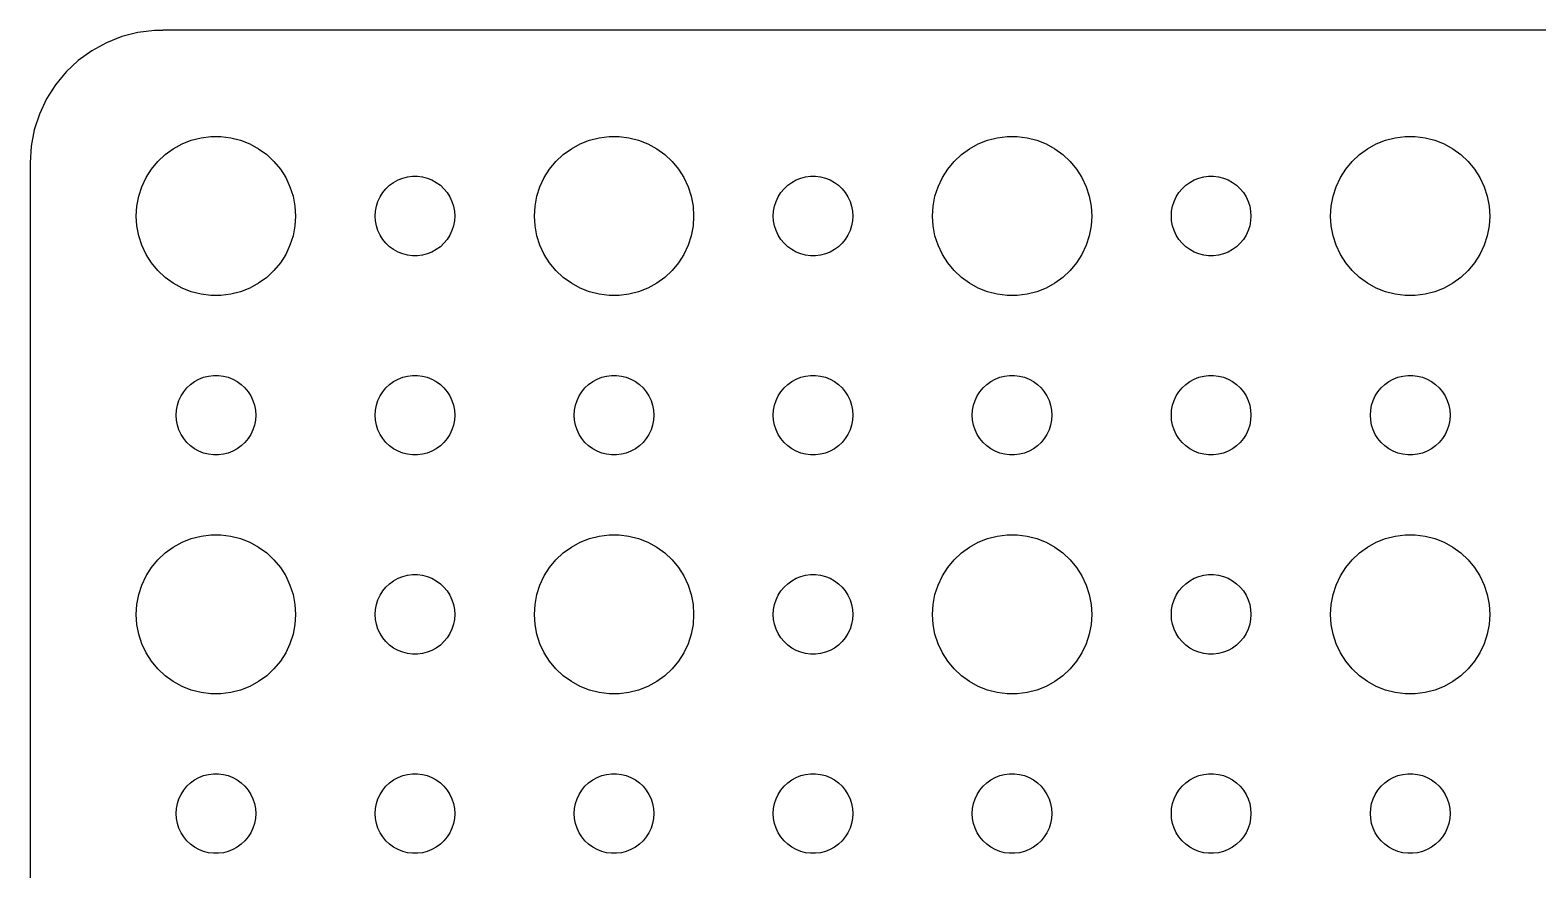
# Model space of a CAD drawing. Extents: x -60 to 60, y -59 to 59.
# Drawn here: x -59.5 to -2.7, y 27.9 to 59.5 of the extents above; entities that cross this region are included whole.
import ezdxf

# ---------------------------------------------------------------- set-up
doc = ezdxf.new("R2010")
doc.units = 0
doc.layers.get('0').update_dxf_attribs({"linetype": 'CONTINUOUS'})

msp = doc.modelspace()

# ---------------------------------------------------------------- linework, layer by layer
msp.add_lwpolyline([(54.5, 59.497), (-54.5, 59.497), (-54.5, 59.4901), (-54.814, 59.4901), (-55.4369, 59.4114), (-56.0451, 59.2553), (-56.6289, 59.0241), (-57.1791, 58.7216), (-57.6871, 58.3526), (-58.1448, 57.9227), (-58.5451, 57.4389), (-58.8815, 56.9088), (-59.1489, 56.3406), (-59.3429, 55.7434), (-59.4606, 55.1267), (-59.5, 54.5), (-59.5, -54.5)])
for points in [[(-52.6884, 49.5059), (-53.0621, 49.5531), (-53.4271, 49.6468), (-53.7773, 49.7855), (-54.1075, 49.967), (-54.4123, 50.1885), (-54.6869, 50.4464), (-54.9271, 50.7366), (-55.1289, 51.0547), (-55.2893, 51.3956), (-55.4057, 51.7539), (-55.4763, 52.124), (-55.5, 52.5), (-55.4763, 52.876), (-55.4057, 53.2461), (-55.2893, 53.6044), (-55.1289, 53.9453), (-54.9271, 54.2634), (-54.6869, 54.5536), (-54.4123, 54.8115), (-54.1075, 55.033), (-53.7773, 55.2145), (-53.4271, 55.3532), (-53.0621, 55.4469), (-52.6884, 55.4941), (-52.3116, 55.4941), (-51.9379, 55.4469), (-51.5729, 55.3532), (-51.2227, 55.2145), (-50.8925, 55.033), (-50.5877, 54.8115), (-50.3131, 54.5536), (-50.0729, 54.2634), (-49.8711, 53.9453), (-49.7107, 53.6044), (-49.5943, 53.2461), (-49.5237, 52.876), (-49.5, 52.5), (-49.5237, 52.124), (-49.5943, 51.7539), (-49.7107, 51.3956), (-49.8711, 51.0547), (-50.0729, 50.7366), (-50.3131, 50.4464), (-50.5877, 50.1885), (-50.8925, 49.967), (-51.2227, 49.7855), (-51.5729, 49.6468), (-51.9379, 49.5531), (-52.3116, 49.5059)], [(-37.6884, 49.5059), (-38.0621, 49.5531), (-38.4271, 49.6468), (-38.7773, 49.7855), (-39.1075, 49.967), (-39.4123, 50.1885), (-39.6869, 50.4464), (-39.9271, 50.7366), (-40.1289, 51.0547), (-40.2893, 51.3956), (-40.4057, 51.7539), (-40.4763, 52.124), (-40.5, 52.5), (-40.4763, 52.876), (-40.4057, 53.2461), (-40.2893, 53.6044), (-40.1289, 53.9453), (-39.9271, 54.2634), (-39.6869, 54.5536), (-39.4123, 54.8115), (-39.1075, 55.033), (-38.7773, 55.2145), (-38.4271, 55.3532), (-38.0621, 55.4469), (-37.6884, 55.4941), (-37.3116, 55.4941), (-36.9379, 55.4469), (-36.5729, 55.3532), (-36.2227, 55.2145), (-35.8925, 55.033), (-35.5877, 54.8115), (-35.3131, 54.5536), (-35.0729, 54.2634), (-34.8711, 53.9453), (-34.7107, 53.6044), (-34.5943, 53.2461), (-34.5237, 52.876), (-34.5, 52.5), (-34.5237, 52.124), (-34.5943, 51.7539), (-34.7107, 51.3956), (-34.8711, 51.0547), (-35.0729, 50.7366), (-35.3131, 50.4464), (-35.5877, 50.1885), (-35.8925, 49.967), (-36.2227, 49.7855), (-36.5729, 49.6468), (-36.9379, 49.5531), (-37.3116, 49.5059)], [(-22.6884, 49.5059), (-23.0621, 49.5531), (-23.4271, 49.6468), (-23.7773, 49.7855), (-24.1075, 49.967), (-24.4123, 50.1885), (-24.6869, 50.4464), (-24.9271, 50.7366), (-25.1289, 51.0547), (-25.2893, 51.3956), (-25.4057, 51.7539), (-25.4763, 52.124), (-25.5, 52.5), (-25.4763, 52.876), (-25.4057, 53.2461), (-25.2893, 53.6044), (-25.1289, 53.9453), (-24.9271, 54.2634), (-24.6869, 54.5536), (-24.4123, 54.8115), (-24.1075, 55.033), (-23.7773, 55.2145), (-23.4271, 55.3532), (-23.0621, 55.4469), (-22.6884, 55.4941), (-22.3116, 55.4941), (-21.9379, 55.4469), (-21.5729, 55.3532), (-21.2227, 55.2145), (-20.8925, 55.033), (-20.5877, 54.8115), (-20.3131, 54.5536), (-20.0729, 54.2634), (-19.8711, 53.9453), (-19.7107, 53.6044), (-19.5943, 53.2461), (-19.5237, 52.876), (-19.5, 52.5), (-19.5237, 52.124), (-19.5943, 51.7539), (-19.7107, 51.3956), (-19.8711, 51.0547), (-20.0729, 50.7366), (-20.3131, 50.4464), (-20.5877, 50.1885), (-20.8925, 49.967), (-21.2227, 49.7855), (-21.5729, 49.6468), (-21.9379, 49.5531), (-22.3116, 49.5059)], [(-7.68837, 49.5059), (-8.06214, 49.5531), (-8.42705, 49.6468), (-8.77734, 49.7855), (-9.10748, 49.967), (-9.41227, 50.1885), (-9.68691, 50.4464), (-9.92705, 50.7366), (-10.1289, 51.0547), (-10.2893, 51.3956), (-10.4057, 51.7539), (-10.4763, 52.124), (-10.5, 52.5), (-10.4763, 52.876), (-10.4057, 53.2461), (-10.2893, 53.6044), (-10.1289, 53.9453), (-9.92705, 54.2634), (-9.68691, 54.5536), (-9.41227, 54.8115), (-9.10748, 55.033), (-8.77734, 55.2145), (-8.42705, 55.3532), (-8.06214, 55.4469), (-7.68837, 55.4941), (-7.31163, 55.4941), (-6.93786, 55.4469), (-6.57295, 55.3532), (-6.22266, 55.2145), (-5.89252, 55.033), (-5.58773, 54.8115), (-5.31309, 54.5536), (-5.07295, 54.2634), (-4.87108, 53.9453), (-4.71067, 53.6044), (-4.59425, 53.2461), (-4.52366, 52.876), (-4.5, 52.5), (-4.52366, 52.124), (-4.59425, 51.7539), (-4.71067, 51.3956), (-4.87108, 51.0547), (-5.07295, 50.7366), (-5.31309, 50.4464), (-5.58773, 50.1885), (-5.89252, 49.967), (-6.22266, 49.7855), (-6.57295, 49.6468), (-6.93786, 49.5531), (-7.31163, 49.5059)], [(-45.0942, 51.003), (-45.2811, 51.0266), (-45.4635, 51.0734), (-45.6387, 51.1428), (-45.8037, 51.2335), (-45.9561, 51.3442), (-46.0935, 51.4732), (-46.2135, 51.6183), (-46.3145, 51.7774), (-46.3947, 51.9478), (-46.4529, 52.127), (-46.4882, 52.312), (-46.5, 52.5), (-46.4882, 52.688), (-46.4529, 52.873), (-46.3947, 53.0522), (-46.3145, 53.2226), (-46.2135, 53.3817), (-46.0935, 53.5268), (-45.9561, 53.6558), (-45.8037, 53.7665), (-45.6387, 53.8572), (-45.4635, 53.9266), (-45.2811, 53.9734), (-45.0942, 53.997), (-44.9058, 53.997), (-44.7189, 53.9734), (-44.5365, 53.9266), (-44.3613, 53.8572), (-44.1963, 53.7665), (-44.0439, 53.6558), (-43.9065, 53.5268), (-43.7865, 53.3817), (-43.6855, 53.2226), (-43.6053, 53.0522), (-43.5471, 52.873), (-43.5118, 52.688), (-43.5, 52.5), (-43.5118, 52.312), (-43.5471, 52.127), (-43.6053, 51.9478), (-43.6855, 51.7774), (-43.7865, 51.6183), (-43.9065, 51.4732), (-44.0439, 51.3442), (-44.1963, 51.2335), (-44.3613, 51.1428), (-44.5365, 51.0734), (-44.7189, 51.0266), (-44.9058, 51.003)], [(-30.0942, 51.003), (-30.2811, 51.0266), (-30.4635, 51.0734), (-30.6387, 51.1428), (-30.8037, 51.2335), (-30.9561, 51.3442), (-31.0935, 51.4732), (-31.2135, 51.6183), (-31.3145, 51.7774), (-31.3947, 51.9478), (-31.4529, 52.127), (-31.4882, 52.312), (-31.5, 52.5), (-31.4882, 52.688), (-31.4529, 52.873), (-31.3947, 53.0522), (-31.3145, 53.2226), (-31.2135, 53.3817), (-31.0935, 53.5268), (-30.9561, 53.6558), (-30.8037, 53.7665), (-30.6387, 53.8572), (-30.4635, 53.9266), (-30.2811, 53.9734), (-30.0942, 53.997), (-29.9058, 53.997), (-29.7189, 53.9734), (-29.5365, 53.9266), (-29.3613, 53.8572), (-29.1963, 53.7665), (-29.0439, 53.6558), (-28.9065, 53.5268), (-28.7865, 53.3817), (-28.6855, 53.2226), (-28.6053, 53.0522), (-28.5471, 52.873), (-28.5118, 52.688), (-28.5, 52.5), (-28.5118, 52.312), (-28.5471, 52.127), (-28.6053, 51.9478), (-28.6855, 51.7774), (-28.7865, 51.6183), (-28.9065, 51.4732), (-29.0439, 51.3442), (-29.1963, 51.2335), (-29.3613, 51.1428), (-29.5365, 51.0734), (-29.7189, 51.0266), (-29.9058, 51.003)], [(-15.0942, 51.003), (-15.2811, 51.0266), (-15.4635, 51.0734), (-15.6387, 51.1428), (-15.8037, 51.2335), (-15.9561, 51.3442), (-16.0935, 51.4732), (-16.2135, 51.6183), (-16.3145, 51.7774), (-16.3947, 51.9478), (-16.4529, 52.127), (-16.4882, 52.312), (-16.5, 52.5), (-16.4882, 52.688), (-16.4529, 52.873), (-16.3947, 53.0522), (-16.3145, 53.2226), (-16.2135, 53.3817), (-16.0935, 53.5268), (-15.9561, 53.6558), (-15.8037, 53.7665), (-15.6387, 53.8572), (-15.4635, 53.9266), (-15.2811, 53.9734), (-15.0942, 53.997), (-14.9058, 53.997), (-14.7189, 53.9734), (-14.5365, 53.9266), (-14.3613, 53.8572), (-14.1963, 53.7665), (-14.0439, 53.6558), (-13.9065, 53.5268), (-13.7865, 53.3817), (-13.6855, 53.2226), (-13.6053, 53.0522), (-13.5471, 52.873), (-13.5118, 52.688), (-13.5, 52.5), (-13.5118, 52.312), (-13.5471, 52.127), (-13.6053, 51.9478), (-13.6855, 51.7774), (-13.7865, 51.6183), (-13.9065, 51.4732), (-14.0439, 51.3442), (-14.1963, 51.2335), (-14.3613, 51.1428), (-14.5365, 51.0734), (-14.7189, 51.0266), (-14.9058, 51.003)], [(-52.5942, 43.503), (-52.7811, 43.5266), (-52.9635, 43.5734), (-53.1387, 43.6428), (-53.3037, 43.7335), (-53.4561, 43.8442), (-53.5935, 43.9732), (-53.7135, 44.1183), (-53.8145, 44.2774), (-53.8947, 44.4478), (-53.9529, 44.627), (-53.9882, 44.812), (-54, 45), (-53.9882, 45.188), (-53.9529, 45.373), (-53.8947, 45.5522), (-53.8145, 45.7226), (-53.7135, 45.8817), (-53.5935, 46.0268), (-53.4561, 46.1558), (-53.3037, 46.2665), (-53.1387, 46.3572), (-52.9635, 46.4266), (-52.7811, 46.4734), (-52.5942, 46.497), (-52.4058, 46.497), (-52.2189, 46.4734), (-52.0365, 46.4266), (-51.8613, 46.3572), (-51.6963, 46.2665), (-51.5439, 46.1558), (-51.4065, 46.0268), (-51.2865, 45.8817), (-51.1855, 45.7226), (-51.1053, 45.5522), (-51.0471, 45.373), (-51.0118, 45.188), (-51, 45), (-51.0118, 44.812), (-51.0471, 44.627), (-51.1053, 44.4478), (-51.1855, 44.2774), (-51.2865, 44.1183), (-51.4065, 43.9732), (-51.5439, 43.8442), (-51.6963, 43.7335), (-51.8613, 43.6428), (-52.0365, 43.5734), (-52.2189, 43.5266), (-52.4058, 43.503)], [(-45.0942, 43.503), (-45.2811, 43.5266), (-45.4635, 43.5734), (-45.6387, 43.6428), (-45.8037, 43.7335), (-45.9561, 43.8442), (-46.0935, 43.9732), (-46.2135, 44.1183), (-46.3145, 44.2774), (-46.3947, 44.4478), (-46.4529, 44.627), (-46.4882, 44.812), (-46.5, 45), (-46.4882, 45.188), (-46.4529, 45.373), (-46.3947, 45.5522), (-46.3145, 45.7226), (-46.2135, 45.8817), (-46.0935, 46.0268), (-45.9561, 46.1558), (-45.8037, 46.2665), (-45.6387, 46.3572), (-45.4635, 46.4266), (-45.2811, 46.4734), (-45.0942, 46.497), (-44.9058, 46.497), (-44.7189, 46.4734), (-44.5365, 46.4266), (-44.3613, 46.3572), (-44.1963, 46.2665), (-44.0439, 46.1558), (-43.9065, 46.0268), (-43.7865, 45.8817), (-43.6855, 45.7226), (-43.6053, 45.5522), (-43.5471, 45.373), (-43.5118, 45.188), (-43.5, 45), (-43.5118, 44.812), (-43.5471, 44.627), (-43.6053, 44.4478), (-43.6855, 44.2774), (-43.7865, 44.1183), (-43.9065, 43.9732), (-44.0439, 43.8442), (-44.1963, 43.7335), (-44.3613, 43.6428), (-44.5365, 43.5734), (-44.7189, 43.5266), (-44.9058, 43.503)], [(-37.5942, 43.503), (-37.7811, 43.5266), (-37.9635, 43.5734), (-38.1387, 43.6428), (-38.3037, 43.7335), (-38.4561, 43.8442), (-38.5935, 43.9732), (-38.7135, 44.1183), (-38.8145, 44.2774), (-38.8947, 44.4478), (-38.9529, 44.627), (-38.9882, 44.812), (-39, 45), (-38.9882, 45.188), (-38.9529, 45.373), (-38.8947, 45.5522), (-38.8145, 45.7226), (-38.7135, 45.8817), (-38.5935, 46.0268), (-38.4561, 46.1558), (-38.3037, 46.2665), (-38.1387, 46.3572), (-37.9635, 46.4266), (-37.7811, 46.4734), (-37.5942, 46.497), (-37.4058, 46.497), (-37.2189, 46.4734), (-37.0365, 46.4266), (-36.8613, 46.3572), (-36.6963, 46.2665), (-36.5439, 46.1558), (-36.4065, 46.0268), (-36.2865, 45.8817), (-36.1855, 45.7226), (-36.1053, 45.5522), (-36.0471, 45.373), (-36.0118, 45.188), (-36, 45), (-36.0118, 44.812), (-36.0471, 44.627), (-36.1053, 44.4478), (-36.1855, 44.2774), (-36.2865, 44.1183), (-36.4065, 43.9732), (-36.5439, 43.8442), (-36.6963, 43.7335), (-36.8613, 43.6428), (-37.0365, 43.5734), (-37.2189, 43.5266), (-37.4058, 43.503)], [(-30.0942, 43.503), (-30.2811, 43.5266), (-30.4635, 43.5734), (-30.6387, 43.6428), (-30.8037, 43.7335), (-30.9561, 43.8442), (-31.0935, 43.9732), (-31.2135, 44.1183), (-31.3145, 44.2774), (-31.3947, 44.4478), (-31.4529, 44.627), (-31.4882, 44.812), (-31.5, 45), (-31.4882, 45.188), (-31.4529, 45.373), (-31.3947, 45.5522), (-31.3145, 45.7226), (-31.2135, 45.8817), (-31.0935, 46.0268), (-30.9561, 46.1558), (-30.8037, 46.2665), (-30.6387, 46.3572), (-30.4635, 46.4266), (-30.2811, 46.4734), (-30.0942, 46.497), (-29.9058, 46.497), (-29.7189, 46.4734), (-29.5365, 46.4266), (-29.3613, 46.3572), (-29.1963, 46.2665), (-29.0439, 46.1558), (-28.9065, 46.0268), (-28.7865, 45.8817), (-28.6855, 45.7226), (-28.6053, 45.5522), (-28.5471, 45.373), (-28.5118, 45.188), (-28.5, 45), (-28.5118, 44.812), (-28.5471, 44.627), (-28.6053, 44.4478), (-28.6855, 44.2774), (-28.7865, 44.1183), (-28.9065, 43.9732), (-29.0439, 43.8442), (-29.1963, 43.7335), (-29.3613, 43.6428), (-29.5365, 43.5734), (-29.7189, 43.5266), (-29.9058, 43.503)], [(-22.5942, 43.503), (-22.7811, 43.5266), (-22.9635, 43.5734), (-23.1387, 43.6428), (-23.3037, 43.7335), (-23.4561, 43.8442), (-23.5935, 43.9732), (-23.7135, 44.1183), (-23.8145, 44.2774), (-23.8947, 44.4478), (-23.9529, 44.627), (-23.9882, 44.812), (-24, 45), (-23.9882, 45.188), (-23.9529, 45.373), (-23.8947, 45.5522), (-23.8145, 45.7226), (-23.7135, 45.8817), (-23.5935, 46.0268), (-23.4561, 46.1558), (-23.3037, 46.2665), (-23.1387, 46.3572), (-22.9635, 46.4266), (-22.7811, 46.4734), (-22.5942, 46.497), (-22.4058, 46.497), (-22.2189, 46.4734), (-22.0365, 46.4266), (-21.8613, 46.3572), (-21.6963, 46.2665), (-21.5439, 46.1558), (-21.4065, 46.0268), (-21.2865, 45.8817), (-21.1855, 45.7226), (-21.1053, 45.5522), (-21.0471, 45.373), (-21.0118, 45.188), (-21, 45), (-21.0118, 44.812), (-21.0471, 44.627), (-21.1053, 44.4478), (-21.1855, 44.2774), (-21.2865, 44.1183), (-21.4065, 43.9732), (-21.5439, 43.8442), (-21.6963, 43.7335), (-21.8613, 43.6428), (-22.0365, 43.5734), (-22.2189, 43.5266), (-22.4058, 43.503)], [(-15.0942, 43.503), (-15.2811, 43.5266), (-15.4635, 43.5734), (-15.6387, 43.6428), (-15.8037, 43.7335), (-15.9561, 43.8442), (-16.0935, 43.9732), (-16.2135, 44.1183), (-16.3145, 44.2774), (-16.3947, 44.4478), (-16.4529, 44.627), (-16.4882, 44.812), (-16.5, 45), (-16.4882, 45.188), (-16.4529, 45.373), (-16.3947, 45.5522), (-16.3145, 45.7226), (-16.2135, 45.8817), (-16.0935, 46.0268), (-15.9561, 46.1558), (-15.8037, 46.2665), (-15.6387, 46.3572), (-15.4635, 46.4266), (-15.2811, 46.4734), (-15.0942, 46.497), (-14.9058, 46.497), (-14.7189, 46.4734), (-14.5365, 46.4266), (-14.3613, 46.3572), (-14.1963, 46.2665), (-14.0439, 46.1558), (-13.9065, 46.0268), (-13.7865, 45.8817), (-13.6855, 45.7226), (-13.6053, 45.5522), (-13.5471, 45.373), (-13.5118, 45.188), (-13.5, 45), (-13.5118, 44.812), (-13.5471, 44.627), (-13.6053, 44.4478), (-13.6855, 44.2774), (-13.7865, 44.1183), (-13.9065, 43.9732), (-14.0439, 43.8442), (-14.1963, 43.7335), (-14.3613, 43.6428), (-14.5365, 43.5734), (-14.7189, 43.5266), (-14.9058, 43.503)], [(-7.59419, 43.503), (-7.78107, 43.5266), (-7.96353, 43.5734), (-8.13867, 43.6428), (-8.30374, 43.7335), (-8.45614, 43.8442), (-8.59345, 43.9732), (-8.71353, 44.1183), (-8.81446, 44.2774), (-8.89466, 44.4478), (-8.95287, 44.627), (-8.98817, 44.812), (-9, 45), (-8.98817, 45.188), (-8.95287, 45.373), (-8.89466, 45.5522), (-8.81446, 45.7226), (-8.71353, 45.8817), (-8.59345, 46.0268), (-8.45614, 46.1558), (-8.30374, 46.2665), (-8.13867, 46.3572), (-7.96353, 46.4266), (-7.78107, 46.4734), (-7.59419, 46.497), (-7.40581, 46.497), (-7.21893, 46.4734), (-7.03647, 46.4266), (-6.86133, 46.3572), (-6.69626, 46.2665), (-6.54386, 46.1558), (-6.40655, 46.0268), (-6.28647, 45.8817), (-6.18554, 45.7226), (-6.10534, 45.5522), (-6.04713, 45.373), (-6.01183, 45.188), (-6, 45), (-6.01183, 44.812), (-6.04713, 44.627), (-6.10534, 44.4478), (-6.18554, 44.2774), (-6.28647, 44.1183), (-6.40655, 43.9732), (-6.54386, 43.8442), (-6.69626, 43.7335), (-6.86133, 43.6428), (-7.03647, 43.5734), (-7.21893, 43.5266), (-7.40581, 43.503)], [(-52.6884, 34.5059), (-53.0621, 34.5531), (-53.4271, 34.6468), (-53.7773, 34.7855), (-54.1075, 34.967), (-54.4123, 35.1885), (-54.6869, 35.4464), (-54.9271, 35.7366), (-55.1289, 36.0547), (-55.2893, 36.3956), (-55.4057, 36.7539), (-55.4763, 37.124), (-55.5, 37.5), (-55.4763, 37.876), (-55.4057, 38.2461), (-55.2893, 38.6044), (-55.1289, 38.9453), (-54.9271, 39.2634), (-54.6869, 39.5536), (-54.4123, 39.8115), (-54.1075, 40.033), (-53.7773, 40.2145), (-53.4271, 40.3532), (-53.0621, 40.4469), (-52.6884, 40.4941), (-52.3116, 40.4941), (-51.9379, 40.4469), (-51.5729, 40.3532), (-51.2227, 40.2145), (-50.8925, 40.033), (-50.5877, 39.8115), (-50.3131, 39.5536), (-50.0729, 39.2634), (-49.8711, 38.9453), (-49.7107, 38.6044), (-49.5943, 38.2461), (-49.5237, 37.876), (-49.5, 37.5), (-49.5237, 37.124), (-49.5943, 36.7539), (-49.7107, 36.3956), (-49.8711, 36.0547), (-50.0729, 35.7366), (-50.3131, 35.4464), (-50.5877, 35.1885), (-50.8925, 34.967), (-51.2227, 34.7855), (-51.5729, 34.6468), (-51.9379, 34.5531), (-52.3116, 34.5059)], [(-37.6884, 34.5059), (-38.0621, 34.5531), (-38.4271, 34.6468), (-38.7773, 34.7855), (-39.1075, 34.967), (-39.4123, 35.1885), (-39.6869, 35.4464), (-39.9271, 35.7366), (-40.1289, 36.0547), (-40.2893, 36.3956), (-40.4057, 36.7539), (-40.4763, 37.124), (-40.5, 37.5), (-40.4763, 37.876), (-40.4057, 38.2461), (-40.2893, 38.6044), (-40.1289, 38.9453), (-39.9271, 39.2634), (-39.6869, 39.5536), (-39.4123, 39.8115), (-39.1075, 40.033), (-38.7773, 40.2145), (-38.4271, 40.3532), (-38.0621, 40.4469), (-37.6884, 40.4941), (-37.3116, 40.4941), (-36.9379, 40.4469), (-36.5729, 40.3532), (-36.2227, 40.2145), (-35.8925, 40.033), (-35.5877, 39.8115), (-35.3131, 39.5536), (-35.0729, 39.2634), (-34.8711, 38.9453), (-34.7107, 38.6044), (-34.5943, 38.2461), (-34.5237, 37.876), (-34.5, 37.5), (-34.5237, 37.124), (-34.5943, 36.7539), (-34.7107, 36.3956), (-34.8711, 36.0547), (-35.0729, 35.7366), (-35.3131, 35.4464), (-35.5877, 35.1885), (-35.8925, 34.967), (-36.2227, 34.7855), (-36.5729, 34.6468), (-36.9379, 34.5531), (-37.3116, 34.5059)], [(-22.6884, 34.5059), (-23.0621, 34.5531), (-23.4271, 34.6468), (-23.7773, 34.7855), (-24.1075, 34.967), (-24.4123, 35.1885), (-24.6869, 35.4464), (-24.9271, 35.7366), (-25.1289, 36.0547), (-25.2893, 36.3956), (-25.4057, 36.7539), (-25.4763, 37.124), (-25.5, 37.5), (-25.4763, 37.876), (-25.4057, 38.2461), (-25.2893, 38.6044), (-25.1289, 38.9453), (-24.9271, 39.2634), (-24.6869, 39.5536), (-24.4123, 39.8115), (-24.1075, 40.033), (-23.7773, 40.2145), (-23.4271, 40.3532), (-23.0621, 40.4469), (-22.6884, 40.4941), (-22.3116, 40.4941), (-21.9379, 40.4469), (-21.5729, 40.3532), (-21.2227, 40.2145), (-20.8925, 40.033), (-20.5877, 39.8115), (-20.3131, 39.5536), (-20.0729, 39.2634), (-19.8711, 38.9453), (-19.7107, 38.6044), (-19.5943, 38.2461), (-19.5237, 37.876), (-19.5, 37.5), (-19.5237, 37.124), (-19.5943, 36.7539), (-19.7107, 36.3956), (-19.8711, 36.0547), (-20.0729, 35.7366), (-20.3131, 35.4464), (-20.5877, 35.1885), (-20.8925, 34.967), (-21.2227, 34.7855), (-21.5729, 34.6468), (-21.9379, 34.5531), (-22.3116, 34.5059)], [(-7.68837, 34.5059), (-8.06214, 34.5531), (-8.42705, 34.6468), (-8.77734, 34.7855), (-9.10748, 34.967), (-9.41227, 35.1885), (-9.68691, 35.4464), (-9.92705, 35.7366), (-10.1289, 36.0547), (-10.2893, 36.3956), (-10.4057, 36.7539), (-10.4763, 37.124), (-10.5, 37.5), (-10.4763, 37.876), (-10.4057, 38.2461), (-10.2893, 38.6044), (-10.1289, 38.9453), (-9.92705, 39.2634), (-9.68691, 39.5536), (-9.41227, 39.8115), (-9.10748, 40.033), (-8.77734, 40.2145), (-8.42705, 40.3532), (-8.06214, 40.4469), (-7.68837, 40.4941), (-7.31163, 40.4941), (-6.93786, 40.4469), (-6.57295, 40.3532), (-6.22266, 40.2145), (-5.89252, 40.033), (-5.58773, 39.8115), (-5.31309, 39.5536), (-5.07295, 39.2634), (-4.87108, 38.9453), (-4.71067, 38.6044), (-4.59425, 38.2461), (-4.52366, 37.876), (-4.5, 37.5), (-4.52366, 37.124), (-4.59425, 36.7539), (-4.71067, 36.3956), (-4.87108, 36.0547), (-5.07295, 35.7366), (-5.31309, 35.4464), (-5.58773, 35.1885), (-5.89252, 34.967), (-6.22266, 34.7855), (-6.57295, 34.6468), (-6.93786, 34.5531), (-7.31163, 34.5059)], [(-45.0942, 36.003), (-45.2811, 36.0266), (-45.4635, 36.0734), (-45.6387, 36.1428), (-45.8037, 36.2335), (-45.9561, 36.3442), (-46.0935, 36.4732), (-46.2135, 36.6183), (-46.3145, 36.7774), (-46.3947, 36.9478), (-46.4529, 37.127), (-46.4882, 37.312), (-46.5, 37.5), (-46.4882, 37.688), (-46.4529, 37.873), (-46.3947, 38.0522), (-46.3145, 38.2226), (-46.2135, 38.3817), (-46.0935, 38.5268), (-45.9561, 38.6558), (-45.8037, 38.7665), (-45.6387, 38.8572), (-45.4635, 38.9266), (-45.2811, 38.9734), (-45.0942, 38.997), (-44.9058, 38.997), (-44.7189, 38.9734), (-44.5365, 38.9266), (-44.3613, 38.8572), (-44.1963, 38.7665), (-44.0439, 38.6558), (-43.9065, 38.5268), (-43.7865, 38.3817), (-43.6855, 38.2226), (-43.6053, 38.0522), (-43.5471, 37.873), (-43.5118, 37.688), (-43.5, 37.5), (-43.5118, 37.312), (-43.5471, 37.127), (-43.6053, 36.9478), (-43.6855, 36.7774), (-43.7865, 36.6183), (-43.9065, 36.4732), (-44.0439, 36.3442), (-44.1963, 36.2335), (-44.3613, 36.1428), (-44.5365, 36.0734), (-44.7189, 36.0266), (-44.9058, 36.003)], [(-30.0942, 36.003), (-30.2811, 36.0266), (-30.4635, 36.0734), (-30.6387, 36.1428), (-30.8037, 36.2335), (-30.9561, 36.3442), (-31.0935, 36.4732), (-31.2135, 36.6183), (-31.3145, 36.7774), (-31.3947, 36.9478), (-31.4529, 37.127), (-31.4882, 37.312), (-31.5, 37.5), (-31.4882, 37.688), (-31.4529, 37.873), (-31.3947, 38.0522), (-31.3145, 38.2226), (-31.2135, 38.3817), (-31.0935, 38.5268), (-30.9561, 38.6558), (-30.8037, 38.7665), (-30.6387, 38.8572), (-30.4635, 38.9266), (-30.2811, 38.9734), (-30.0942, 38.997), (-29.9058, 38.997), (-29.7189, 38.9734), (-29.5365, 38.9266), (-29.3613, 38.8572), (-29.1963, 38.7665), (-29.0439, 38.6558), (-28.9065, 38.5268), (-28.7865, 38.3817), (-28.6855, 38.2226), (-28.6053, 38.0522), (-28.5471, 37.873), (-28.5118, 37.688), (-28.5, 37.5), (-28.5118, 37.312), (-28.5471, 37.127), (-28.6053, 36.9478), (-28.6855, 36.7774), (-28.7865, 36.6183), (-28.9065, 36.4732), (-29.0439, 36.3442), (-29.1963, 36.2335), (-29.3613, 36.1428), (-29.5365, 36.0734), (-29.7189, 36.0266), (-29.9058, 36.003)], [(-15.0942, 36.003), (-15.2811, 36.0266), (-15.4635, 36.0734), (-15.6387, 36.1428), (-15.8037, 36.2335), (-15.9561, 36.3442), (-16.0935, 36.4732), (-16.2135, 36.6183), (-16.3145, 36.7774), (-16.3947, 36.9478), (-16.4529, 37.127), (-16.4882, 37.312), (-16.5, 37.5), (-16.4882, 37.688), (-16.4529, 37.873), (-16.3947, 38.0522), (-16.3145, 38.2226), (-16.2135, 38.3817), (-16.0935, 38.5268), (-15.9561, 38.6558), (-15.8037, 38.7665), (-15.6387, 38.8572), (-15.4635, 38.9266), (-15.2811, 38.9734), (-15.0942, 38.997), (-14.9058, 38.997), (-14.7189, 38.9734), (-14.5365, 38.9266), (-14.3613, 38.8572), (-14.1963, 38.7665), (-14.0439, 38.6558), (-13.9065, 38.5268), (-13.7865, 38.3817), (-13.6855, 38.2226), (-13.6053, 38.0522), (-13.5471, 37.873), (-13.5118, 37.688), (-13.5, 37.5), (-13.5118, 37.312), (-13.5471, 37.127), (-13.6053, 36.9478), (-13.6855, 36.7774), (-13.7865, 36.6183), (-13.9065, 36.4732), (-14.0439, 36.3442), (-14.1963, 36.2335), (-14.3613, 36.1428), (-14.5365, 36.0734), (-14.7189, 36.0266), (-14.9058, 36.003)], [(-52.5942, 28.503), (-52.7811, 28.5266), (-52.9635, 28.5734), (-53.1387, 28.6428), (-53.3037, 28.7335), (-53.4561, 28.8442), (-53.5935, 28.9732), (-53.7135, 29.1183), (-53.8145, 29.2774), (-53.8947, 29.4478), (-53.9529, 29.627), (-53.9882, 29.812), (-54, 30), (-53.9882, 30.188), (-53.9529, 30.373), (-53.8947, 30.5522), (-53.8145, 30.7226), (-53.7135, 30.8817), (-53.5935, 31.0268), (-53.4561, 31.1558), (-53.3037, 31.2665), (-53.1387, 31.3572), (-52.9635, 31.4266), (-52.7811, 31.4734), (-52.5942, 31.497), (-52.4058, 31.497), (-52.2189, 31.4734), (-52.0365, 31.4266), (-51.8613, 31.3572), (-51.6963, 31.2665), (-51.5439, 31.1558), (-51.4065, 31.0268), (-51.2865, 30.8817), (-51.1855, 30.7226), (-51.1053, 30.5522), (-51.0471, 30.373), (-51.0118, 30.188), (-51, 30), (-51.0118, 29.812), (-51.0471, 29.627), (-51.1053, 29.4478), (-51.1855, 29.2774), (-51.2865, 29.1183), (-51.4065, 28.9732), (-51.5439, 28.8442), (-51.6963, 28.7335), (-51.8613, 28.6428), (-52.0365, 28.5734), (-52.2189, 28.5266), (-52.4058, 28.503)], [(-45.0942, 28.503), (-45.2811, 28.5266), (-45.4635, 28.5734), (-45.6387, 28.6428), (-45.8037, 28.7335), (-45.9561, 28.8442), (-46.0935, 28.9732), (-46.2135, 29.1183), (-46.3145, 29.2774), (-46.3947, 29.4478), (-46.4529, 29.627), (-46.4882, 29.812), (-46.5, 30), (-46.4882, 30.188), (-46.4529, 30.373), (-46.3947, 30.5522), (-46.3145, 30.7226), (-46.2135, 30.8817), (-46.0935, 31.0268), (-45.9561, 31.1558), (-45.8037, 31.2665), (-45.6387, 31.3572), (-45.4635, 31.4266), (-45.2811, 31.4734), (-45.0942, 31.497), (-44.9058, 31.497), (-44.7189, 31.4734), (-44.5365, 31.4266), (-44.3613, 31.3572), (-44.1963, 31.2665), (-44.0439, 31.1558), (-43.9065, 31.0268), (-43.7865, 30.8817), (-43.6855, 30.7226), (-43.6053, 30.5522), (-43.5471, 30.373), (-43.5118, 30.188), (-43.5, 30), (-43.5118, 29.812), (-43.5471, 29.627), (-43.6053, 29.4478), (-43.6855, 29.2774), (-43.7865, 29.1183), (-43.9065, 28.9732), (-44.0439, 28.8442), (-44.1963, 28.7335), (-44.3613, 28.6428), (-44.5365, 28.5734), (-44.7189, 28.5266), (-44.9058, 28.503)], [(-37.5942, 28.503), (-37.7811, 28.5266), (-37.9635, 28.5734), (-38.1387, 28.6428), (-38.3037, 28.7335), (-38.4561, 28.8442), (-38.5935, 28.9732), (-38.7135, 29.1183), (-38.8145, 29.2774), (-38.8947, 29.4478), (-38.9529, 29.627), (-38.9882, 29.812), (-39, 30), (-38.9882, 30.188), (-38.9529, 30.373), (-38.8947, 30.5522), (-38.8145, 30.7226), (-38.7135, 30.8817), (-38.5935, 31.0268), (-38.4561, 31.1558), (-38.3037, 31.2665), (-38.1387, 31.3572), (-37.9635, 31.4266), (-37.7811, 31.4734), (-37.5942, 31.497), (-37.4058, 31.497), (-37.2189, 31.4734), (-37.0365, 31.4266), (-36.8613, 31.3572), (-36.6963, 31.2665), (-36.5439, 31.1558), (-36.4065, 31.0268), (-36.2865, 30.8817), (-36.1855, 30.7226), (-36.1053, 30.5522), (-36.0471, 30.373), (-36.0118, 30.188), (-36, 30), (-36.0118, 29.812), (-36.0471, 29.627), (-36.1053, 29.4478), (-36.1855, 29.2774), (-36.2865, 29.1183), (-36.4065, 28.9732), (-36.5439, 28.8442), (-36.6963, 28.7335), (-36.8613, 28.6428), (-37.0365, 28.5734), (-37.2189, 28.5266), (-37.4058, 28.503)], [(-30.0942, 28.503), (-30.2811, 28.5266), (-30.4635, 28.5734), (-30.6387, 28.6428), (-30.8037, 28.7335), (-30.9561, 28.8442), (-31.0935, 28.9732), (-31.2135, 29.1183), (-31.3145, 29.2774), (-31.3947, 29.4478), (-31.4529, 29.627), (-31.4882, 29.812), (-31.5, 30), (-31.4882, 30.188), (-31.4529, 30.373), (-31.3947, 30.5522), (-31.3145, 30.7226), (-31.2135, 30.8817), (-31.0935, 31.0268), (-30.9561, 31.1558), (-30.8037, 31.2665), (-30.6387, 31.3572), (-30.4635, 31.4266), (-30.2811, 31.4734), (-30.0942, 31.497), (-29.9058, 31.497), (-29.7189, 31.4734), (-29.5365, 31.4266), (-29.3613, 31.3572), (-29.1963, 31.2665), (-29.0439, 31.1558), (-28.9065, 31.0268), (-28.7865, 30.8817), (-28.6855, 30.7226), (-28.6053, 30.5522), (-28.5471, 30.373), (-28.5118, 30.188), (-28.5, 30), (-28.5118, 29.812), (-28.5471, 29.627), (-28.6053, 29.4478), (-28.6855, 29.2774), (-28.7865, 29.1183), (-28.9065, 28.9732), (-29.0439, 28.8442), (-29.1963, 28.7335), (-29.3613, 28.6428), (-29.5365, 28.5734), (-29.7189, 28.5266), (-29.9058, 28.503)], [(-22.5942, 28.503), (-22.7811, 28.5266), (-22.9635, 28.5734), (-23.1387, 28.6428), (-23.3037, 28.7335), (-23.4561, 28.8442), (-23.5935, 28.9732), (-23.7135, 29.1183), (-23.8145, 29.2774), (-23.8947, 29.4478), (-23.9529, 29.627), (-23.9882, 29.812), (-24, 30), (-23.9882, 30.188), (-23.9529, 30.373), (-23.8947, 30.5522), (-23.8145, 30.7226), (-23.7135, 30.8817), (-23.5935, 31.0268), (-23.4561, 31.1558), (-23.3037, 31.2665), (-23.1387, 31.3572), (-22.9635, 31.4266), (-22.7811, 31.4734), (-22.5942, 31.497), (-22.4058, 31.497), (-22.2189, 31.4734), (-22.0365, 31.4266), (-21.8613, 31.3572), (-21.6963, 31.2665), (-21.5439, 31.1558), (-21.4065, 31.0268), (-21.2865, 30.8817), (-21.1855, 30.7226), (-21.1053, 30.5522), (-21.0471, 30.373), (-21.0118, 30.188), (-21, 30), (-21.0118, 29.812), (-21.0471, 29.627), (-21.1053, 29.4478), (-21.1855, 29.2774), (-21.2865, 29.1183), (-21.4065, 28.9732), (-21.5439, 28.8442), (-21.6963, 28.7335), (-21.8613, 28.6428), (-22.0365, 28.5734), (-22.2189, 28.5266), (-22.4058, 28.503)], [(-15.0942, 28.503), (-15.2811, 28.5266), (-15.4635, 28.5734), (-15.6387, 28.6428), (-15.8037, 28.7335), (-15.9561, 28.8442), (-16.0935, 28.9732), (-16.2135, 29.1183), (-16.3145, 29.2774), (-16.3947, 29.4478), (-16.4529, 29.627), (-16.4882, 29.812), (-16.5, 30), (-16.4882, 30.188), (-16.4529, 30.373), (-16.3947, 30.5522), (-16.3145, 30.7226), (-16.2135, 30.8817), (-16.0935, 31.0268), (-15.9561, 31.1558), (-15.8037, 31.2665), (-15.6387, 31.3572), (-15.4635, 31.4266), (-15.2811, 31.4734), (-15.0942, 31.497), (-14.9058, 31.497), (-14.7189, 31.4734), (-14.5365, 31.4266), (-14.3613, 31.3572), (-14.1963, 31.2665), (-14.0439, 31.1558), (-13.9065, 31.0268), (-13.7865, 30.8817), (-13.6855, 30.7226), (-13.6053, 30.5522), (-13.5471, 30.373), (-13.5118, 30.188), (-13.5, 30), (-13.5118, 29.812), (-13.5471, 29.627), (-13.6053, 29.4478), (-13.6855, 29.2774), (-13.7865, 29.1183), (-13.9065, 28.9732), (-14.0439, 28.8442), (-14.1963, 28.7335), (-14.3613, 28.6428), (-14.5365, 28.5734), (-14.7189, 28.5266), (-14.9058, 28.503)], [(-7.59419, 28.503), (-7.78107, 28.5266), (-7.96353, 28.5734), (-8.13867, 28.6428), (-8.30374, 28.7335), (-8.45614, 28.8442), (-8.59345, 28.9732), (-8.71353, 29.1183), (-8.81446, 29.2774), (-8.89466, 29.4478), (-8.95287, 29.627), (-8.98817, 29.812), (-9, 30), (-8.98817, 30.188), (-8.95287, 30.373), (-8.89466, 30.5522), (-8.81446, 30.7226), (-8.71353, 30.8817), (-8.59345, 31.0268), (-8.45614, 31.1558), (-8.30374, 31.2665), (-8.13867, 31.3572), (-7.96353, 31.4266), (-7.78107, 31.4734), (-7.59419, 31.497), (-7.40581, 31.497), (-7.21893, 31.4734), (-7.03647, 31.4266), (-6.86133, 31.3572), (-6.69626, 31.2665), (-6.54386, 31.1558), (-6.40655, 31.0268), (-6.28647, 30.8817), (-6.18554, 30.7226), (-6.10534, 30.5522), (-6.04713, 30.373), (-6.01183, 30.188), (-6, 30), (-6.01183, 29.812), (-6.04713, 29.627), (-6.10534, 29.4478), (-6.18554, 29.2774), (-6.28647, 29.1183), (-6.40655, 28.9732), (-6.54386, 28.8442), (-6.69626, 28.7335), (-6.86133, 28.6428), (-7.03647, 28.5734), (-7.21893, 28.5266), (-7.40581, 28.503)]]:
    msp.add_lwpolyline(points, close=True)

doc.saveas('drawing.dxf')
